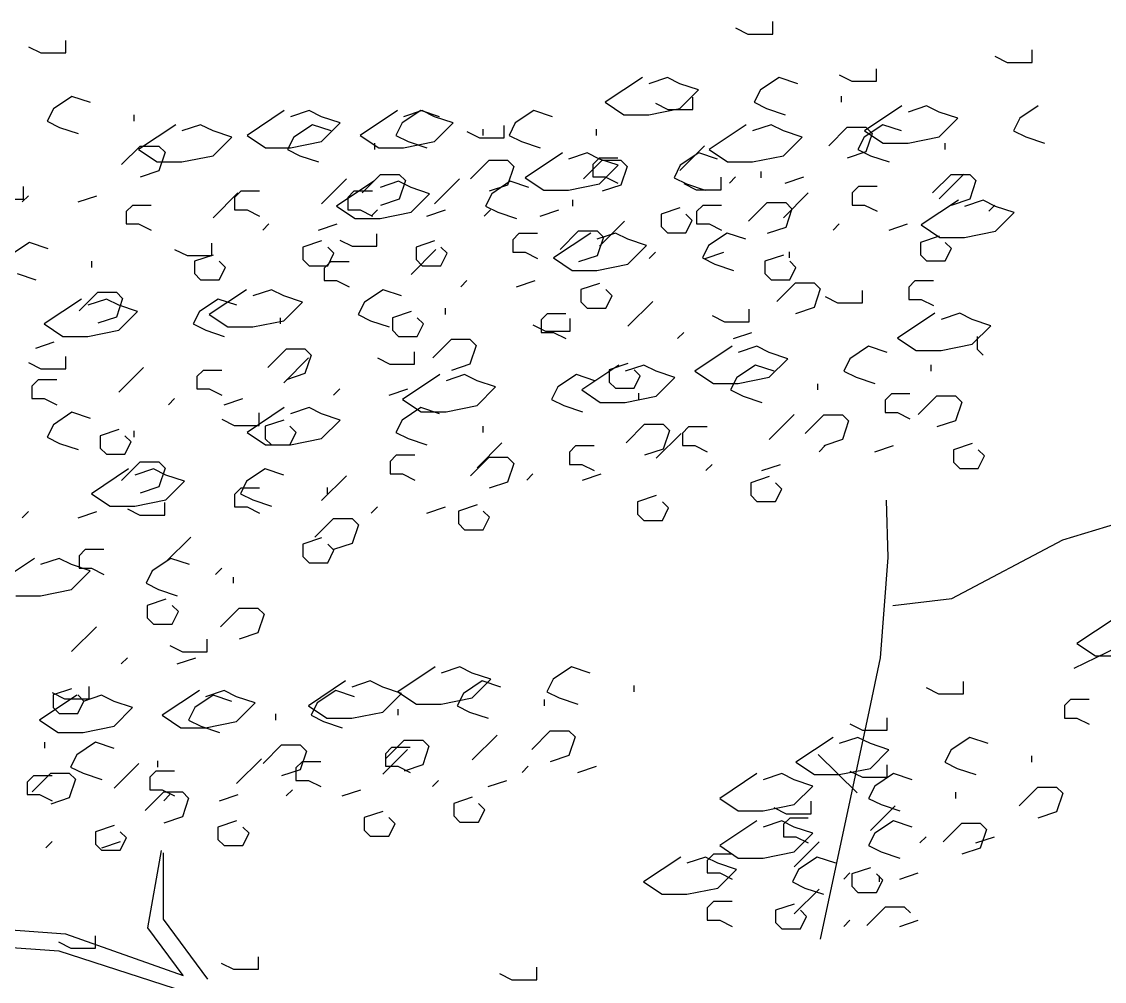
# Model space of a CAD drawing. Extents: x -2.01 to 2.14, y -0.01 to 5.58.
# Drawn here: x -0.603 to 0.534, y 4.572 to 5.58 of the extents above; entities that cross this region are included whole.
import ezdxf

# ---------------------------------------------------------------- set-up
doc = ezdxf.new("R2010")
doc.units = 0
doc.header["$LTSCALE"] = 25
doc.header["$MEASUREMENT"] = 0
doc.layers.get('0').update_dxf_attribs({"linetype": 'CONTINUOUS'})

msp = doc.modelspace()

# ---------------------------------------------------------------- linework, layer by layer
for p, q in [((0.147, 5.5733), (0.16, 5.5668)), ((0.1861, 5.5668), (0.1861, 5.5799)), ((-0.5565, 5.547), (-0.5565, 5.56)), ((0.16, 5.5668), (0.1861, 5.5668)), ((-0.5956, 5.5535), (-0.5826, 5.547)), ((0.4584, 5.5371), (0.4584, 5.5501)), ((-0.5826, 5.547), (-0.5565, 5.547)), ((0.4193, 5.5436), (0.4323, 5.5371)), ((0.295, 5.5173), (0.295, 5.5303)), ((0.4323, 5.5371), (0.4584, 5.5371)), ((0.0493, 5.5212), (0.0101, 5.4951)), ((0.0753, 5.5212), (0.0558, 5.5146)), ((0.0884, 5.5146), (0.0753, 5.5212)), ((0.1079, 5.5081), (0.0884, 5.5146)), ((0.1926, 5.5212), (0.1731, 5.5081)), ((0.2122, 5.5146), (0.1926, 5.5212)), ((0.2559, 5.5238), (0.269, 5.5173)), ((0.269, 5.5173), (0.295, 5.5173)), ((0.0884, 5.4885), (0.1079, 5.5081)), ((0.1731, 5.5081), (0.1666, 5.4951)), ((-0.55, 5.5013), (-0.5695, 5.4883)), ((-0.5304, 5.4948), (-0.55, 5.5013)), ((0.0101, 5.4951), (0.0297, 5.482)), ((0.0629, 5.4941), (0.0759, 5.4876)), ((0.102, 5.4876), (0.102, 5.5006)), ((0.1666, 5.4951), (0.1796, 5.4885)), ((0.2578, 5.5016), (0.2578, 5.4951)), ((-0.5695, 5.4883), (-0.576, 5.4753)), ((-0.4848, 5.4818), (-0.4848, 5.4753)), ((-0.327, 5.4865), (-0.3661, 5.4604)), ((-0.3009, 5.4865), (-0.3205, 5.48)), ((-0.2879, 5.48), (-0.3009, 5.4865)), ((-0.2082, 5.4865), (-0.2473, 5.4604)), ((-0.1836, 5.4865), (-0.2032, 5.4734)), ((-0.1821, 5.4865), (-0.2017, 5.48)), ((-0.1641, 5.48), (-0.1836, 5.4865)), ((-0.1691, 5.48), (-0.1821, 5.4865)), ((-0.0648, 5.4865), (-0.0844, 5.4734)), ((-0.0453, 5.48), (-0.0648, 5.4865)), ((0.0297, 5.482), (0.0558, 5.482)), ((0.0558, 5.482), (0.0884, 5.4885)), ((0.0759, 5.4876), (0.102, 5.4876)), ((0.1796, 5.4885), (0.1992, 5.482)), ((0.3215, 5.4914), (0.2824, 5.4653)), ((0.3476, 5.4914), (0.3281, 5.4849)), ((0.3606, 5.4849), (0.3476, 5.4914)), ((0.3802, 5.4784), (0.3606, 5.4849)), ((0.4649, 5.4914), (0.4454, 5.4784)), ((-0.576, 5.4753), (-0.563, 5.4687)), ((-0.4409, 5.4716), (-0.48, 5.4455)), ((-0.4148, 5.4716), (-0.4344, 5.4651)), ((-0.4018, 5.4651), (-0.4148, 5.4716)), ((-0.2975, 5.4716), (-0.317, 5.4586)), ((-0.2779, 5.4651), (-0.2975, 5.4716)), ((-0.2683, 5.4734), (-0.2879, 5.48)), ((-0.2879, 5.4539), (-0.2683, 5.4734)), ((-0.2032, 5.4734), (-0.2097, 5.4604)), ((-0.1495, 5.4734), (-0.1691, 5.48)), ((-0.1691, 5.4539), (-0.1495, 5.4734)), ((-0.0961, 5.4578), (-0.0961, 5.4709)), ((-0.0844, 5.4734), (-0.0909, 5.4604)), ((0.1582, 5.4716), (0.1191, 5.4455)), ((0.1842, 5.4716), (0.1647, 5.4651)), ((0.1973, 5.4651), (0.1842, 5.4716)), ((0.3016, 5.4716), (0.282, 5.4586)), ((0.3211, 5.4651), (0.3016, 5.4716)), ((0.3606, 5.4588), (0.3802, 5.4784)), ((0.4454, 5.4784), (0.4389, 5.4653)), ((-0.563, 5.4687), (-0.5435, 5.4622)), ((-0.3822, 5.4586), (-0.4018, 5.4651)), ((-0.4018, 5.439), (-0.3822, 5.4586)), ((-0.3661, 5.4604), (-0.3466, 5.4473)), ((-0.317, 5.4586), (-0.3236, 5.4455)), ((-0.2473, 5.4604), (-0.2277, 5.4473)), ((-0.2097, 5.4604), (-0.1967, 5.4539)), ((-0.1352, 5.4644), (-0.1221, 5.4578)), ((-0.1221, 5.4578), (-0.0961, 5.4578)), ((-0.1184, 5.4669), (-0.1184, 5.4604)), ((-0.0909, 5.4604), (-0.0778, 5.4539)), ((0.0004, 5.4669), (0.0004, 5.4604)), ((0.2168, 5.4586), (0.1973, 5.4651)), ((0.1973, 5.439), (0.2168, 5.4586)), ((0.2448, 5.4494), (0.2643, 5.469)), ((0.2643, 5.469), (0.2839, 5.469)), ((0.282, 5.4586), (0.2755, 5.4455)), ((0.2824, 5.4653), (0.302, 5.4523)), ((0.2839, 5.469), (0.2904, 5.4625)), ((0.2904, 5.4625), (0.2839, 5.4429)), ((0.3281, 5.4523), (0.3606, 5.4588)), ((0.4389, 5.4653), (0.4519, 5.4588)), ((0.4519, 5.4588), (0.4714, 5.4523)), ((-0.4978, 5.4296), (-0.4783, 5.4492)), ((-0.4783, 5.4492), (-0.4587, 5.4492)), ((-0.4587, 5.4492), (-0.4522, 5.4426)), ((-0.3466, 5.4473), (-0.3205, 5.4473)), ((-0.3205, 5.4473), (-0.2879, 5.4539)), ((-0.2323, 5.4521), (-0.2323, 5.4455)), ((-0.2277, 5.4473), (-0.2017, 5.4473)), ((-0.2017, 5.4473), (-0.1691, 5.4539)), ((-0.1967, 5.4539), (-0.1771, 5.4473)), ((-0.0778, 5.4539), (-0.0583, 5.4473)), ((0.1144, 5.4494), (0.0884, 5.4233)), ((0.302, 5.4523), (0.3281, 5.4523)), ((0.3667, 5.4521), (0.3667, 5.4455)), ((-0.48, 5.4455), (-0.4604, 5.4325)), ((-0.4522, 5.4426), (-0.4587, 5.4231)), ((-0.4344, 5.4325), (-0.4018, 5.439)), ((-0.3236, 5.4455), (-0.3105, 5.439)), ((-0.3105, 5.439), (-0.291, 5.4325)), ((-0.0349, 5.4419), (-0.074, 5.4158)), ((-0.0088, 5.4419), (-0.0284, 5.4354)), ((0.0042, 5.4354), (-0.0088, 5.4419)), ((0.0036, 5.4364), (-0.0029, 5.4298)), ((0.0232, 5.4364), (0.0036, 5.4364)), ((0.0237, 5.4289), (0.0042, 5.4354)), ((0.1085, 5.4419), (0.0889, 5.4289)), ((0.128, 5.4354), (0.1085, 5.4419)), ((0.1191, 5.4455), (0.1386, 5.4325)), ((0.1647, 5.4325), (0.1973, 5.439)), ((0.2839, 5.4429), (0.2643, 5.4364)), ((0.2755, 5.4455), (0.2885, 5.439)), ((0.2885, 5.439), (0.3081, 5.4325)), ((-0.4604, 5.4325), (-0.4344, 5.4325)), ((-0.1315, 5.4147), (-0.1119, 5.4343)), ((-0.1119, 5.4343), (-0.0924, 5.4343)), ((-0.0924, 5.4343), (-0.0859, 5.4278)), ((-0.0859, 5.4278), (-0.0924, 5.4082)), ((-0.0127, 5.4147), (0.0069, 5.4343)), ((-0.0029, 5.4298), (-0.0029, 5.4168)), ((0.0042, 5.4093), (0.0237, 5.4289)), ((0.0069, 5.4343), (0.0264, 5.4343)), ((0.0264, 5.4343), (0.033, 5.4278)), ((0.033, 5.4278), (0.0264, 5.4082)), ((0.0889, 5.4289), (0.0824, 5.4158)), ((0.1386, 5.4325), (0.1647, 5.4325)), ((-0.4587, 5.4231), (-0.4783, 5.4166)), ((-0.2618, 5.4147), (-0.2879, 5.3886)), ((-0.2329, 5.4122), (-0.272, 5.3861)), ((-0.2453, 5.3999), (-0.2258, 5.4194)), ((-0.2069, 5.4122), (-0.2264, 5.4057)), ((-0.2258, 5.4194), (-0.2062, 5.4194)), ((-0.1938, 5.4057), (-0.2069, 5.4122)), ((-0.2062, 5.4194), (-0.1997, 5.4129)), ((-0.1997, 5.4129), (-0.2062, 5.3934)), ((-0.143, 5.4147), (-0.1691, 5.3886)), ((-0.0896, 5.4122), (-0.1091, 5.3991)), ((-0.07, 5.4057), (-0.0896, 5.4122)), ((-0.074, 5.4158), (-0.0545, 5.4028)), ((-0.0029, 5.4168), (0.0101, 5.4168)), ((0.0101, 5.4168), (0.0232, 5.4103)), ((0.0824, 5.4158), (0.0954, 5.4093)), ((0.1317, 5.4033), (0.1317, 5.4164)), ((0.147, 5.4168), (0.1405, 5.4103)), ((0.1736, 5.4223), (0.1736, 5.4158)), ((0.1992, 5.4103), (0.2187, 5.4168)), ((0.3537, 5.3999), (0.3732, 5.4194)), ((0.3867, 5.4197), (0.3606, 5.3936)), ((0.3732, 5.4194), (0.3928, 5.4194)), ((0.3928, 5.4194), (0.3993, 5.4129)), ((0.3993, 5.4129), (0.3928, 5.3934)), ((-0.601, 5.3934), (-0.601, 5.4065)), ((-0.3726, 5.4017), (-0.3791, 5.3952)), ((-0.3531, 5.4017), (-0.3726, 5.4017)), ((-0.2538, 5.4017), (-0.2603, 5.3952)), ((-0.2343, 5.4017), (-0.2538, 5.4017)), ((-0.1743, 5.3991), (-0.1938, 5.4057)), ((-0.0924, 5.4082), (-0.1119, 5.4017)), ((-0.0545, 5.4028), (-0.0284, 5.4028)), ((-0.0284, 5.4028), (0.0042, 5.4093)), ((0.0264, 5.4082), (0.0069, 5.4017)), ((0.0926, 5.4099), (0.1056, 5.4033)), ((0.0954, 5.4093), (0.115, 5.4028)), ((0.1056, 5.4033), (0.1317, 5.4033)), ((0.2759, 5.4066), (0.2694, 5.4001)), ((0.2955, 5.4066), (0.2759, 5.4066)), ((-0.6271, 5.3934), (-0.601, 5.3934)), ((-0.5956, 5.397), (-0.6021, 5.3905)), ((-0.5435, 5.3905), (-0.5239, 5.397)), ((-0.3757, 5.3999), (-0.4018, 5.3738)), ((-0.3791, 5.3952), (-0.3791, 5.3821)), ((-0.2603, 5.3952), (-0.2603, 5.3821)), ((-0.2062, 5.3934), (-0.2258, 5.3868)), ((-0.1938, 5.3796), (-0.1743, 5.3991)), ((-0.1091, 5.3991), (-0.1156, 5.3861)), ((-0.0244, 5.3926), (-0.0244, 5.3861)), ((0.1606, 5.3702), (0.1802, 5.3897)), ((0.1802, 5.3897), (0.1997, 5.3897)), ((0.2233, 5.3999), (0.1973, 5.3738)), ((0.1997, 5.3897), (0.2062, 5.3832)), ((0.2694, 5.4001), (0.2694, 5.3871)), ((0.3809, 5.3924), (0.3418, 5.3663)), ((0.3928, 5.3934), (0.3732, 5.3868)), ((0.407, 5.3924), (0.3875, 5.3858)), ((0.4201, 5.3858), (0.407, 5.3924)), ((-0.4865, 5.3868), (-0.493, 5.3803)), ((-0.493, 5.3803), (-0.493, 5.3673)), ((-0.4669, 5.3868), (-0.4865, 5.3868)), ((-0.3791, 5.3821), (-0.3661, 5.3821)), ((-0.3661, 5.3821), (-0.3531, 5.3756)), ((-0.272, 5.3861), (-0.2525, 5.373)), ((-0.2603, 5.3821), (-0.2473, 5.3821)), ((-0.2473, 5.3821), (-0.2343, 5.3756)), ((-0.2292, 5.3821), (-0.2358, 5.3756)), ((-0.2264, 5.373), (-0.1938, 5.3796)), ((-0.1771, 5.3756), (-0.1576, 5.3821)), ((-0.1104, 5.3821), (-0.1169, 5.3756)), ((-0.1156, 5.3861), (-0.1026, 5.3796)), ((-0.1026, 5.3796), (-0.083, 5.373)), ((-0.0583, 5.3756), (-0.0387, 5.3821)), ((0.0884, 5.3842), (0.0688, 5.3777)), ((0.1125, 5.3868), (0.106, 5.3803)), ((0.106, 5.3803), (0.106, 5.3673)), ((0.1321, 5.3868), (0.1125, 5.3868)), ((0.2062, 5.3832), (0.1997, 5.3636)), ((0.2694, 5.3871), (0.2824, 5.3871)), ((0.2824, 5.3871), (0.2955, 5.3806)), ((0.4193, 5.3871), (0.4128, 5.3806)), ((0.4396, 5.3793), (0.4201, 5.3858)), ((0.4201, 5.3597), (0.4396, 5.3793)), ((-0.493, 5.3673), (-0.48, 5.3673)), ((-0.48, 5.3673), (-0.4669, 5.3607)), ((-0.3431, 5.3673), (-0.3496, 5.3607)), ((-0.291, 5.3607), (-0.2714, 5.3673)), ((-0.2525, 5.373), (-0.2264, 5.373)), ((0.0303, 5.3702), (0.0042, 5.3441)), ((0.0688, 5.3777), (0.0688, 5.3646)), ((0.1014, 5.3711), (0.0949, 5.3777)), ((0.0949, 5.3581), (0.1014, 5.3711)), ((0.106, 5.3673), (0.1191, 5.3673)), ((0.1191, 5.3673), (0.1321, 5.3607)), ((0.2559, 5.3673), (0.2494, 5.3607)), ((0.3081, 5.3607), (0.3276, 5.3673)), ((-0.2297, 5.3439), (-0.2297, 5.3569)), ((-0.0805, 5.3571), (-0.087, 5.3506)), ((-0.061, 5.3571), (-0.0805, 5.3571)), ((-0.0052, 5.3577), (-0.0443, 5.3316)), ((-0.0374, 5.3404), (-0.0179, 5.36)), ((-0.0179, 5.36), (0.0017, 5.36)), ((0.0209, 5.3577), (0.0013, 5.3512)), ((0.0017, 5.36), (0.0082, 5.3535)), ((0.0339, 5.3512), (0.0209, 5.3577)), ((0.0688, 5.3646), (0.0753, 5.3581)), ((0.0753, 5.3581), (0.0884, 5.3581)), ((0.0884, 5.3581), (0.0949, 5.3581)), ((0.1382, 5.3577), (0.1186, 5.3446)), ((0.1577, 5.3512), (0.1382, 5.3577)), ((0.1997, 5.3636), (0.1802, 5.3571)), ((0.3418, 5.3663), (0.3614, 5.3532)), ((0.3875, 5.3532), (0.4201, 5.3597)), ((-0.5945, 5.3478), (-0.6141, 5.3347)), ((-0.575, 5.3413), (-0.5945, 5.3478)), ((-0.403, 5.334), (-0.403, 5.347)), ((-0.2879, 5.3495), (-0.3075, 5.343)), ((-0.2688, 5.3504), (-0.2558, 5.3439)), ((-0.1691, 5.3495), (-0.1886, 5.343)), ((-0.087, 5.3506), (-0.087, 5.3375)), ((0.0082, 5.3535), (0.0017, 5.3339)), ((0.0535, 5.3446), (0.0339, 5.3512)), ((0.0339, 5.3251), (0.0535, 5.3446)), ((0.1186, 5.3446), (0.1121, 5.3316)), ((0.3606, 5.3545), (0.3411, 5.3479)), ((0.3411, 5.3479), (0.3411, 5.3349)), ((0.3614, 5.3532), (0.3875, 5.3532)), ((0.3737, 5.3414), (0.3672, 5.3479)), ((-0.4421, 5.3405), (-0.4291, 5.334)), ((-0.4291, 5.334), (-0.403, 5.334)), ((-0.4018, 5.3346), (-0.4213, 5.3281)), ((-0.3075, 5.343), (-0.3075, 5.3299)), ((-0.2749, 5.3365), (-0.2814, 5.343)), ((-0.2814, 5.3234), (-0.2749, 5.3365)), ((-0.2558, 5.3439), (-0.2297, 5.3439)), ((-0.1678, 5.3404), (-0.1938, 5.3143)), ((-0.1886, 5.343), (-0.1886, 5.3299)), ((-0.156, 5.3365), (-0.1626, 5.343)), ((-0.1626, 5.3234), (-0.156, 5.3365)), ((-0.087, 5.3375), (-0.074, 5.3375)), ((-0.074, 5.3375), (-0.061, 5.331)), ((0.0017, 5.3339), (-0.0179, 5.3274)), ((0.0629, 5.3375), (0.0563, 5.331)), ((0.115, 5.331), (0.1345, 5.3375)), ((0.1973, 5.3346), (0.1777, 5.3281)), ((0.2034, 5.3381), (0.2034, 5.3316)), ((0.3411, 5.3349), (0.3476, 5.3284)), ((0.3672, 5.3284), (0.3737, 5.3414)), ((-0.5294, 5.3282), (-0.5294, 5.3217)), ((-0.4213, 5.3281), (-0.4213, 5.3151)), ((-0.3887, 5.3216), (-0.3952, 5.3281)), ((-0.3952, 5.3086), (-0.3887, 5.3216)), ((-0.3075, 5.3299), (-0.3009, 5.3234)), ((-0.3009, 5.3234), (-0.2879, 5.3234)), ((-0.2879, 5.3234), (-0.2814, 5.3234)), ((-0.2786, 5.3274), (-0.2851, 5.3209)), ((-0.259, 5.3274), (-0.2786, 5.3274)), ((-0.1886, 5.3299), (-0.1821, 5.3234)), ((-0.1821, 5.3234), (-0.1691, 5.3234)), ((-0.1691, 5.3234), (-0.1626, 5.3234)), ((-0.0443, 5.3316), (-0.0248, 5.3185)), ((0.0013, 5.3185), (0.0339, 5.3251)), ((0.1121, 5.3316), (0.1251, 5.3251)), ((0.1251, 5.3251), (0.1447, 5.3185)), ((0.1777, 5.3281), (0.1777, 5.3151)), ((0.2103, 5.3216), (0.2038, 5.3281)), ((0.2038, 5.3086), (0.2103, 5.3216)), ((0.3476, 5.3284), (0.3606, 5.3284)), ((0.3606, 5.3284), (0.3672, 5.3284)), ((-0.6076, 5.3152), (-0.588, 5.3086)), ((-0.4213, 5.3151), (-0.4148, 5.3086)), ((-0.2851, 5.3209), (-0.2851, 5.3078)), ((-0.0248, 5.3185), (0.0013, 5.3185)), ((0.1777, 5.3151), (0.1842, 5.3086)), ((-0.4148, 5.3086), (-0.4018, 5.3086)), ((-0.4018, 5.3086), (-0.3952, 5.3086)), ((-0.2851, 5.3078), (-0.272, 5.3078)), ((-0.272, 5.3078), (-0.259, 5.3013)), ((-0.1352, 5.3078), (-0.1417, 5.3013)), ((-0.083, 5.3013), (-0.0635, 5.3078)), ((0.0042, 5.3049), (-0.0154, 5.2984)), ((0.1842, 5.3086), (0.1973, 5.3086)), ((0.1903, 5.2859), (0.2099, 5.3055)), ((0.1973, 5.3086), (0.2038, 5.3086)), ((0.2099, 5.3055), (0.2294, 5.3055)), ((0.2294, 5.3055), (0.2359, 5.299)), ((0.2359, 5.299), (0.2294, 5.2794)), ((0.3353, 5.3076), (0.3288, 5.301)), ((0.3288, 5.301), (0.3288, 5.288)), ((0.3549, 5.3076), (0.3353, 5.3076)), ((-0.5399, 5.2883), (-0.579, 5.2622)), ((-0.5424, 5.276), (-0.5228, 5.2956)), ((-0.5138, 5.2883), (-0.5334, 5.2818)), ((-0.5228, 5.2956), (-0.5033, 5.2956)), ((-0.5008, 5.2818), (-0.5138, 5.2883)), ((-0.5033, 5.2956), (-0.4968, 5.2891)), ((-0.4968, 5.2891), (-0.5033, 5.2695)), ((-0.3965, 5.2883), (-0.4161, 5.2753)), ((-0.3666, 5.2982), (-0.4057, 5.2721)), ((-0.3769, 5.2818), (-0.3965, 5.2883)), ((-0.3405, 5.2982), (-0.3601, 5.2917)), ((-0.3275, 5.2917), (-0.3405, 5.2982)), ((-0.308, 5.2852), (-0.3275, 5.2917)), ((-0.2232, 5.2982), (-0.2428, 5.2852)), ((-0.2037, 5.2917), (-0.2232, 5.2982)), ((-0.0154, 5.2984), (-0.0154, 5.2854)), ((0.0172, 5.2919), (0.0107, 5.2984)), ((0.0107, 5.2788), (0.0172, 5.2919)), ((0.2411, 5.291), (0.2541, 5.2845)), ((0.2802, 5.2845), (0.2802, 5.2975)), ((0.3288, 5.288), (0.3418, 5.288)), ((0.3418, 5.288), (0.3549, 5.2815)), ((-0.4812, 5.2753), (-0.5008, 5.2818)), ((-0.3275, 5.2656), (-0.308, 5.2852)), ((-0.2428, 5.2852), (-0.2493, 5.2721)), ((-0.1581, 5.2787), (-0.1581, 5.2721)), ((-0.0154, 5.2854), (-0.0088, 5.2788)), ((-0.0088, 5.2788), (0.0042, 5.2788)), ((0.0042, 5.2788), (0.0107, 5.2788)), ((0.06, 5.2859), (0.0339, 5.2598)), ((0.1614, 5.2646), (0.1614, 5.2777)), ((0.2294, 5.2794), (0.2099, 5.2729)), ((0.2541, 5.2845), (0.2802, 5.2845)), ((-0.5033, 5.2695), (-0.5228, 5.263)), ((-0.5008, 5.2557), (-0.4812, 5.2753)), ((-0.4161, 5.2753), (-0.4226, 5.2622)), ((-0.4057, 5.2721), (-0.3862, 5.2591)), ((-0.3601, 5.2591), (-0.3275, 5.2656)), ((-0.3313, 5.2688), (-0.3313, 5.2622)), ((-0.2493, 5.2721), (-0.2363, 5.2656)), ((-0.2363, 5.2656), (-0.2167, 5.2591)), ((-0.1938, 5.2752), (-0.2134, 5.2687)), ((-0.2134, 5.2687), (-0.2134, 5.2556)), ((-0.1808, 5.2622), (-0.1873, 5.2687)), ((-0.0508, 5.2729), (-0.0573, 5.2664)), ((-0.0573, 5.2664), (-0.0573, 5.2533)), ((-0.0313, 5.2729), (-0.0508, 5.2729)), ((-0.0268, 5.2547), (-0.0268, 5.2678)), ((0.1223, 5.2712), (0.1353, 5.2646)), ((0.1353, 5.2646), (0.1614, 5.2646)), ((0.3562, 5.2735), (0.3171, 5.2474)), ((0.3823, 5.2735), (0.3627, 5.2669)), ((0.3953, 5.2669), (0.3823, 5.2735)), ((0.4149, 5.2604), (0.3953, 5.2669)), ((-0.579, 5.2622), (-0.5594, 5.2492)), ((-0.5334, 5.2492), (-0.5008, 5.2557)), ((-0.4226, 5.2622), (-0.4095, 5.2557)), ((-0.4095, 5.2557), (-0.39, 5.2492)), ((-0.3862, 5.2591), (-0.3601, 5.2591)), ((-0.2134, 5.2556), (-0.2069, 5.2491)), ((-0.1873, 5.2491), (-0.1808, 5.2622)), ((-0.0659, 5.2612), (-0.0528, 5.2547)), ((-0.0573, 5.2533), (-0.0443, 5.2533)), ((-0.0528, 5.2547), (-0.0268, 5.2547)), ((-0.0443, 5.2533), (-0.0313, 5.2468)), ((0.0926, 5.2533), (0.086, 5.2468)), ((0.1447, 5.2468), (0.1642, 5.2533)), ((0.3953, 5.2409), (0.4149, 5.2604)), ((-0.588, 5.2369), (-0.5685, 5.2434)), ((-0.5594, 5.2492), (-0.5334, 5.2492)), ((-0.2069, 5.2491), (-0.1938, 5.2491)), ((-0.1938, 5.2491), (-0.1873, 5.2491)), ((-0.1711, 5.2265), (-0.1515, 5.2461)), ((-0.1515, 5.2461), (-0.132, 5.2461)), ((-0.132, 5.2461), (-0.1255, 5.2395)), ((0.3171, 5.2474), (0.3366, 5.2343)), ((0.4005, 5.2489), (0.4005, 5.2358)), ((-0.3444, 5.2166), (-0.3248, 5.2362)), ((-0.3248, 5.2362), (-0.3053, 5.2362)), ((-0.3053, 5.2362), (-0.2987, 5.2296)), ((-0.1901, 5.2201), (-0.1901, 5.2331)), ((-0.1255, 5.2395), (-0.132, 5.22)), ((0.1433, 5.2388), (0.1042, 5.2127)), ((0.1694, 5.2388), (0.1498, 5.2323)), ((0.1824, 5.2323), (0.1694, 5.2388)), ((0.202, 5.2257), (0.1824, 5.2323)), ((0.2867, 5.2388), (0.2671, 5.2257)), ((0.3063, 5.2323), (0.2867, 5.2388)), ((0.3366, 5.2343), (0.3627, 5.2343)), ((0.3627, 5.2343), (0.3953, 5.2409)), ((0.4005, 5.2358), (0.407, 5.2293)), ((-0.5956, 5.2216), (-0.5826, 5.2151)), ((-0.5565, 5.2151), (-0.5565, 5.2281)), ((-0.3014, 5.2265), (-0.3275, 5.2004)), ((-0.2987, 5.2296), (-0.3053, 5.2101)), ((-0.2292, 5.2266), (-0.2162, 5.2201)), ((-0.2162, 5.2201), (-0.1901, 5.2201)), ((-0.132, 5.22), (-0.1515, 5.2134)), ((0.0245, 5.219), (-0.0146, 5.1929)), ((0.0339, 5.2207), (0.0143, 5.2142)), ((0.0506, 5.219), (0.031, 5.2125)), ((0.0636, 5.2125), (0.0506, 5.219)), ((0.1679, 5.219), (0.1483, 5.2059)), ((0.1874, 5.2125), (0.1679, 5.219)), ((0.1824, 5.2062), (0.202, 5.2257)), ((0.2671, 5.2257), (0.2606, 5.2127)), ((0.3519, 5.2192), (0.3519, 5.2127)), ((-0.5826, 5.2151), (-0.5565, 5.2151)), ((-0.4747, 5.2166), (-0.5008, 5.1905)), ((-0.4122, 5.2134), (-0.4187, 5.2069)), ((-0.3927, 5.2134), (-0.4122, 5.2134)), ((-0.3053, 5.2101), (-0.3248, 5.2035)), ((-0.1636, 5.2091), (-0.2027, 5.183)), ((-0.1376, 5.2091), (-0.1571, 5.2025)), ((-0.1245, 5.2025), (-0.1376, 5.2091)), ((-0.0202, 5.2091), (-0.0398, 5.196)), ((-0.0007, 5.2025), (-0.0202, 5.2091)), ((0.0143, 5.2142), (0.0143, 5.2011)), ((0.0469, 5.2077), (0.0404, 5.2142)), ((0.0404, 5.1946), (0.0469, 5.2077)), ((0.0832, 5.2059), (0.0636, 5.2125)), ((0.1042, 5.2127), (0.1238, 5.1997)), ((0.2606, 5.2127), (0.2737, 5.2062)), ((-0.5855, 5.2035), (-0.592, 5.197)), ((-0.592, 5.197), (-0.592, 5.184)), ((-0.566, 5.2035), (-0.5855, 5.2035)), ((-0.4187, 5.2069), (-0.4187, 5.1939)), ((-0.105, 5.196), (-0.1245, 5.2025)), ((0.0143, 5.2011), (0.0209, 5.1946)), ((0.0636, 5.1864), (0.0832, 5.2059)), ((0.1238, 5.1997), (0.1498, 5.1997)), ((0.1483, 5.2059), (0.1418, 5.1929)), ((0.1498, 5.1997), (0.1824, 5.2062)), ((0.2331, 5.1994), (0.2331, 5.1929)), ((0.2737, 5.2062), (0.2932, 5.1997)), ((-0.4187, 5.1939), (-0.4057, 5.1939)), ((-0.4057, 5.1939), (-0.3927, 5.1874)), ((-0.2688, 5.1939), (-0.2754, 5.1874)), ((-0.2167, 5.1874), (-0.1972, 5.1939)), ((-0.1245, 5.1765), (-0.105, 5.196)), ((-0.0398, 5.196), (-0.0463, 5.183)), ((-0.0146, 5.1929), (0.0049, 5.1798)), ((0.0209, 5.1946), (0.0339, 5.1946)), ((0.031, 5.1798), (0.0636, 5.1864)), ((0.0339, 5.1946), (0.0404, 5.1946)), ((0.0449, 5.1895), (0.0449, 5.183)), ((0.1418, 5.1929), (0.1548, 5.1864)), ((0.1548, 5.1864), (0.1744, 5.1798)), ((0.3106, 5.1887), (0.3041, 5.1822)), ((0.3301, 5.1887), (0.3106, 5.1887)), ((0.3388, 5.167), (0.3584, 5.1866)), ((0.3584, 5.1866), (0.3779, 5.1866)), ((0.3779, 5.1866), (0.3845, 5.1801)), ((-0.592, 5.184), (-0.579, 5.184)), ((-0.579, 5.184), (-0.566, 5.1774)), ((-0.4421, 5.184), (-0.4486, 5.1774)), ((-0.39, 5.1774), (-0.3704, 5.184)), ((-0.327, 5.1744), (-0.3661, 5.1483)), ((-0.3009, 5.1744), (-0.3205, 5.1679)), ((-0.2879, 5.1679), (-0.3009, 5.1744)), ((-0.1836, 5.1744), (-0.2032, 5.1613)), ((-0.2027, 5.183), (-0.1832, 5.1699)), ((-0.1641, 5.1679), (-0.1836, 5.1744)), ((-0.1571, 5.1699), (-0.1245, 5.1765)), ((-0.0463, 5.183), (-0.0333, 5.1765)), ((-0.0333, 5.1765), (-0.0137, 5.1699)), ((0.0049, 5.1798), (0.031, 5.1798)), ((0.3041, 5.1822), (0.3041, 5.1691)), ((0.3845, 5.1801), (0.3779, 5.1605)), ((-0.55, 5.1694), (-0.5695, 5.1564)), ((-0.5304, 5.1629), (-0.55, 5.1694)), ((-0.3926, 5.1622), (-0.3796, 5.1557)), ((-0.3535, 5.1557), (-0.3535, 5.1687)), ((-0.2683, 5.1613), (-0.2879, 5.1679)), ((-0.1832, 5.1699), (-0.1571, 5.1699)), ((0.2085, 5.167), (0.1824, 5.141)), ((0.22, 5.1472), (0.2396, 5.1668)), ((0.2396, 5.1668), (0.2591, 5.1668)), ((0.2591, 5.1668), (0.2656, 5.1603)), ((0.3041, 5.1691), (0.3171, 5.1691)), ((0.3171, 5.1691), (0.3301, 5.1626)), ((-0.5695, 5.1564), (-0.576, 5.1434)), ((-0.5008, 5.1514), (-0.5203, 5.1448)), ((-0.3796, 5.1557), (-0.3535, 5.1557)), ((-0.3275, 5.1613), (-0.3471, 5.1547)), ((-0.3471, 5.1547), (-0.3471, 5.1417)), ((-0.3145, 5.1482), (-0.321, 5.1547)), ((-0.2879, 5.1418), (-0.2683, 5.1613)), ((-0.2032, 5.1613), (-0.2097, 5.1483)), ((-0.1184, 5.1548), (-0.1184, 5.1483)), ((0.0319, 5.1373), (0.0514, 5.1569)), ((0.0514, 5.1569), (0.071, 5.1569)), ((0.071, 5.1569), (0.0775, 5.1504)), ((0.0977, 5.154), (0.0912, 5.1475)), ((0.1172, 5.154), (0.0977, 5.154)), ((0.2656, 5.1603), (0.2591, 5.1407)), ((0.3779, 5.1605), (0.3584, 5.154)), ((-0.576, 5.1434), (-0.563, 5.1368)), ((-0.5203, 5.1448), (-0.5203, 5.1318)), ((-0.4877, 5.1383), (-0.4943, 5.1448)), ((-0.4848, 5.1499), (-0.4848, 5.1434)), ((-0.3661, 5.1483), (-0.3466, 5.1353)), ((-0.3471, 5.1417), (-0.3405, 5.1352)), ((-0.321, 5.1352), (-0.3145, 5.1482)), ((-0.3205, 5.1353), (-0.2879, 5.1418)), ((-0.2097, 5.1483), (-0.1967, 5.1418)), ((-0.1967, 5.1418), (-0.1771, 5.1353)), ((0.0897, 5.1472), (0.0636, 5.1211)), ((0.0775, 5.1504), (0.071, 5.1308)), ((0.0912, 5.1475), (0.0912, 5.1344)), ((0.2591, 5.1407), (0.2396, 5.1342)), ((-0.563, 5.1368), (-0.5435, 5.1303)), ((-0.5203, 5.1318), (-0.5138, 5.1253)), ((-0.4943, 5.1253), (-0.4877, 5.1383)), ((-0.3466, 5.1353), (-0.3205, 5.1353)), ((-0.3405, 5.1352), (-0.3275, 5.1352)), ((-0.3275, 5.1352), (-0.321, 5.1352)), ((-0.0985, 5.1373), (-0.1245, 5.1112)), ((-0.0211, 5.1342), (-0.0276, 5.1277)), ((-0.0016, 5.1342), (-0.0211, 5.1342)), ((0.071, 5.1308), (0.0514, 5.1243)), ((0.0912, 5.1344), (0.1042, 5.1344)), ((0.1042, 5.1344), (0.1172, 5.1279)), ((0.2411, 5.1344), (0.2346, 5.1279)), ((0.2932, 5.1279), (0.3128, 5.1344)), ((0.3953, 5.1365), (0.3757, 5.13)), ((0.3757, 5.13), (0.3757, 5.1169)), ((0.4083, 5.1235), (0.4018, 5.13)), ((-0.5138, 5.1253), (-0.5008, 5.1253)), ((-0.5008, 5.1253), (-0.4943, 5.1253)), ((-0.4978, 5.0977), (-0.4783, 5.1173)), ((-0.4783, 5.1173), (-0.4587, 5.1173)), ((-0.4587, 5.1173), (-0.4522, 5.1107)), ((-0.2093, 5.1243), (-0.2158, 5.1178)), ((-0.2158, 5.1178), (-0.2158, 5.1047)), ((-0.1897, 5.1243), (-0.2093, 5.1243)), ((-0.1315, 5.1026), (-0.1119, 5.1222)), ((-0.1119, 5.1222), (-0.0924, 5.1222)), ((-0.0924, 5.1222), (-0.0859, 5.1157)), ((-0.0276, 5.1277), (-0.0276, 5.1146)), ((0.3757, 5.1169), (0.3823, 5.1104)), ((0.4018, 5.1104), (0.4083, 5.1235)), ((-0.4904, 5.11), (-0.5295, 5.0839)), ((-0.4643, 5.11), (-0.4839, 5.1035)), ((-0.4513, 5.1035), (-0.4643, 5.11)), ((-0.4522, 5.1107), (-0.4587, 5.0912)), ((-0.347, 5.11), (-0.3665, 5.097)), ((-0.3274, 5.1035), (-0.347, 5.11)), ((-0.0859, 5.1157), (-0.0924, 5.0961)), ((-0.0276, 5.1146), (-0.0146, 5.1146)), ((-0.0146, 5.1146), (-0.0016, 5.1081)), ((0.1223, 5.1146), (0.1157, 5.1081)), ((0.1744, 5.1081), (0.194, 5.1146)), ((0.3823, 5.1104), (0.3953, 5.1104)), ((0.3953, 5.1104), (0.4018, 5.1104)), ((-0.4317, 5.097), (-0.4513, 5.1035)), ((-0.4513, 5.0774), (-0.4317, 5.097)), ((-0.3665, 5.097), (-0.3731, 5.0839)), ((-0.2618, 5.1026), (-0.2879, 5.0766)), ((-0.2158, 5.1047), (-0.2027, 5.1047)), ((-0.2027, 5.1047), (-0.1897, 5.0982)), ((-0.0924, 5.0961), (-0.1119, 5.0896)), ((-0.0659, 5.1047), (-0.0724, 5.0982)), ((-0.0137, 5.0982), (0.0058, 5.1047)), ((0.1824, 5.1018), (0.1629, 5.0953)), ((0.1629, 5.0953), (0.1629, 5.0823)), ((0.1955, 5.0888), (0.1889, 5.0953)), ((-0.5295, 5.0839), (-0.5099, 5.0709)), ((-0.4587, 5.0912), (-0.4783, 5.0846)), ((-0.3726, 5.0896), (-0.3791, 5.0831)), ((-0.3791, 5.0831), (-0.3791, 5.07)), ((-0.3731, 5.0839), (-0.36, 5.0774)), ((-0.3531, 5.0896), (-0.3726, 5.0896)), ((-0.2818, 5.0904), (-0.2818, 5.0839)), ((0.1889, 5.0757), (0.1955, 5.0888)), ((-0.4839, 5.0709), (-0.4513, 5.0774)), ((-0.4525, 5.0615), (-0.4525, 5.0746)), ((-0.36, 5.0774), (-0.3405, 5.0709)), ((-0.1245, 5.0721), (-0.1441, 5.0656)), ((0.0636, 5.082), (0.0441, 5.0755)), ((0.0441, 5.0755), (0.0441, 5.0624)), ((0.0766, 5.069), (0.0701, 5.0755)), ((0.1629, 5.0823), (0.1694, 5.0757)), ((0.1694, 5.0757), (0.1824, 5.0757)), ((0.1824, 5.0757), (0.1889, 5.0757)), ((0.3052, 5.0772), (0.3069, 5.017)), ((0.4908, 5.0355), (0.6419, 5.0813)), ((-0.5956, 5.0651), (-0.6021, 5.0586)), ((-0.5435, 5.0586), (-0.5239, 5.0651)), ((-0.5099, 5.0709), (-0.4839, 5.0709)), ((-0.4916, 5.0681), (-0.4786, 5.0615)), ((-0.4786, 5.0615), (-0.4525, 5.0615)), ((-0.3791, 5.07), (-0.3661, 5.07)), ((-0.3661, 5.07), (-0.3531, 5.0635)), ((-0.2292, 5.07), (-0.2358, 5.0635)), ((-0.1771, 5.0635), (-0.1576, 5.07)), ((-0.1441, 5.0656), (-0.1441, 5.0525)), ((-0.1115, 5.0591), (-0.118, 5.0656)), ((0.0441, 5.0624), (0.0506, 5.0559)), ((0.0701, 5.0559), (0.0766, 5.069)), ((-0.2949, 5.0382), (-0.2753, 5.0578)), ((-0.2753, 5.0578), (-0.2557, 5.0578)), ((-0.2557, 5.0578), (-0.2492, 5.0513)), ((-0.2492, 5.0513), (-0.2557, 5.0317)), ((-0.1441, 5.0525), (-0.1376, 5.046)), ((-0.118, 5.046), (-0.1115, 5.0591)), ((0.0506, 5.0559), (0.0636, 5.0559)), ((0.0636, 5.0559), (0.0701, 5.0559)), ((-0.4252, 5.0382), (-0.4513, 5.0122)), ((-0.2879, 5.0374), (-0.3075, 5.0309)), ((-0.1376, 5.046), (-0.1245, 5.046)), ((-0.1245, 5.046), (-0.118, 5.046)), ((-0.3075, 5.0309), (-0.3075, 5.0179)), ((-0.2749, 5.0244), (-0.2814, 5.0309)), ((-0.2557, 5.0317), (-0.2753, 5.0252)), ((0.374, 4.9738), (0.4908, 5.0355)), ((-0.5894, 5.0159), (-0.6285, 4.9898)), ((-0.5633, 5.0159), (-0.5829, 5.0094)), ((-0.5503, 5.0094), (-0.5633, 5.0159)), ((-0.536, 5.0252), (-0.5425, 5.0187)), ((-0.5425, 5.0187), (-0.5425, 5.0056)), ((-0.5164, 5.0252), (-0.536, 5.0252)), ((-0.446, 5.0159), (-0.4656, 5.0028)), ((-0.4265, 5.0094), (-0.446, 5.0159)), ((-0.3075, 5.0179), (-0.3009, 5.0113)), ((-0.2814, 5.0113), (-0.2749, 5.0244)), ((0.3069, 5.017), (0.2987, 4.9114)), ((-0.5307, 5.0028), (-0.5503, 5.0094)), ((-0.5503, 4.9833), (-0.5307, 5.0028)), ((-0.5425, 5.0056), (-0.5295, 5.0056)), ((-0.5295, 5.0056), (-0.5164, 4.9991)), ((-0.4656, 5.0028), (-0.4721, 4.9898)), ((-0.3926, 5.0056), (-0.3991, 4.9991)), ((-0.3009, 5.0113), (-0.2879, 5.0113)), ((-0.2879, 5.0113), (-0.2814, 5.0113)), ((-0.3808, 4.9963), (-0.3808, 4.9898)), ((-0.5829, 4.9767), (-0.5503, 4.9833)), ((-0.4721, 4.9898), (-0.459, 4.9833)), ((-0.459, 4.9833), (-0.4395, 4.9767)), ((-0.6089, 4.9767), (-0.5829, 4.9767)), ((-0.4513, 4.973), (-0.4708, 4.9665)), ((0.3121, 4.9663), (0.374, 4.9738)), ((-0.4708, 4.9665), (-0.4708, 4.9535)), ((-0.4382, 4.96), (-0.4448, 4.9665)), ((-0.4448, 4.9469), (-0.4382, 4.96)), ((-0.3939, 4.9441), (-0.3743, 4.9637)), ((-0.3743, 4.9637), (-0.3548, 4.9637)), ((-0.3548, 4.9637), (-0.3482, 4.9572)), ((-0.4708, 4.9535), (-0.4643, 4.9469)), ((-0.4643, 4.9469), (-0.4513, 4.9469)), ((-0.4513, 4.9469), (-0.4448, 4.9469)), ((-0.3482, 4.9572), (-0.3548, 4.9376)), ((0.5969, 4.9463), (0.5022, 4.9003)), ((0.5444, 4.9525), (0.5053, 4.9264)), ((-0.5242, 4.9441), (-0.5503, 4.918)), ((-0.3548, 4.9376), (-0.3743, 4.9311)), ((-0.4471, 4.9244), (-0.434, 4.9179)), ((-0.408, 4.9179), (-0.408, 4.9309)), ((0.5053, 4.9264), (0.5249, 4.9134)), ((-0.434, 4.9179), (-0.408, 4.9179)), ((0.5249, 4.9134), (0.5509, 4.9134)), ((-0.4916, 4.9115), (-0.4981, 4.905)), ((-0.4395, 4.905), (-0.4199, 4.9115)), ((-0.1686, 4.9019), (-0.2077, 4.8758)), ((-0.1425, 4.9019), (-0.1621, 4.8954)), ((-0.1295, 4.8954), (-0.1425, 4.9019)), ((-0.0252, 4.9019), (-0.0447, 4.8889)), ((-0.0056, 4.8954), (-0.0252, 4.9019)), ((0.2987, 4.9114), (0.2871, 4.8565)), ((-0.1099, 4.8889), (-0.1295, 4.8954)), ((-0.5503, 4.8789), (-0.5698, 4.8724)), ((-0.5317, 4.8683), (-0.5317, 4.8814)), ((-0.2626, 4.8871), (-0.3017, 4.861)), ((-0.2366, 4.8871), (-0.2561, 4.8806)), ((-0.2235, 4.8806), (-0.2366, 4.8871)), ((-0.204, 4.874), (-0.2235, 4.8806)), ((-0.1193, 4.8871), (-0.1388, 4.874)), ((-0.1295, 4.8693), (-0.1099, 4.8889)), ((-0.0997, 4.8806), (-0.1193, 4.8871)), ((-0.0447, 4.8889), (-0.0513, 4.8758)), ((0.04, 4.8824), (0.04, 4.8758)), ((0.3471, 4.8801), (0.3602, 4.8736)), ((0.3863, 4.8736), (0.3863, 4.8866)), ((-0.5448, 4.8722), (-0.5839, 4.8461)), ((-0.5708, 4.8749), (-0.5578, 4.8683)), ((-0.5698, 4.8724), (-0.5698, 4.8593)), ((-0.5578, 4.8683), (-0.5317, 4.8683)), ((-0.5373, 4.8659), (-0.5438, 4.8724)), ((-0.5188, 4.8722), (-0.5383, 4.8657)), ((-0.5057, 4.8657), (-0.5188, 4.8722)), ((-0.4161, 4.8772), (-0.4552, 4.8511)), ((-0.4015, 4.8722), (-0.421, 4.8592)), ((-0.39, 4.8772), (-0.4096, 4.8706)), ((-0.3819, 4.8657), (-0.4015, 4.8722)), ((-0.377, 4.8706), (-0.39, 4.8772)), ((-0.3575, 4.8641), (-0.377, 4.8706)), ((-0.2727, 4.8772), (-0.2923, 4.8641)), ((-0.2532, 4.8706), (-0.2727, 4.8772)), ((-0.2235, 4.8545), (-0.204, 4.874)), ((-0.2077, 4.8758), (-0.1881, 4.8628)), ((-0.1621, 4.8628), (-0.1295, 4.8693)), ((-0.1388, 4.874), (-0.1453, 4.861)), ((-0.0541, 4.8675), (-0.0541, 4.861)), ((-0.0513, 4.8758), (-0.0382, 4.8693)), ((-0.0382, 4.8693), (-0.0187, 4.8628)), ((0.3602, 4.8736), (0.3863, 4.8736)), ((0.4988, 4.8677), (0.4923, 4.8612)), ((0.5184, 4.8677), (0.4988, 4.8677)), ((-0.5698, 4.8593), (-0.5633, 4.8528)), ((-0.5438, 4.8528), (-0.5373, 4.8659)), ((-0.4862, 4.8592), (-0.5057, 4.8657)), ((-0.5057, 4.8396), (-0.4862, 4.8592)), ((-0.421, 4.8592), (-0.4275, 4.8461)), ((-0.377, 4.8446), (-0.3575, 4.8641)), ((-0.3017, 4.861), (-0.2822, 4.8479)), ((-0.2923, 4.8641), (-0.2988, 4.8511)), ((-0.2076, 4.8576), (-0.2076, 4.8511)), ((-0.1881, 4.8628), (-0.1621, 4.8628)), ((-0.1453, 4.861), (-0.1323, 4.8545)), ((0.2871, 4.8565), (0.2357, 4.616)), ((0.4923, 4.8612), (0.4923, 4.8481)), ((-0.5839, 4.8461), (-0.5644, 4.8331)), ((-0.5633, 4.8528), (-0.5503, 4.8528)), ((-0.5503, 4.8528), (-0.5438, 4.8528)), ((-0.4552, 4.8511), (-0.4357, 4.838)), ((-0.4275, 4.8461), (-0.4145, 4.8396)), ((-0.4096, 4.838), (-0.377, 4.8446)), ((-0.3363, 4.8526), (-0.3363, 4.8461)), ((-0.2988, 4.8511), (-0.2858, 4.8446)), ((-0.2858, 4.8446), (-0.2662, 4.838)), ((-0.2822, 4.8479), (-0.2561, 4.8479)), ((-0.2561, 4.8479), (-0.2235, 4.8545)), ((-0.1323, 4.8545), (-0.1127, 4.8479)), ((0.3063, 4.8354), (0.3063, 4.8485)), ((0.4923, 4.8481), (0.5053, 4.8481)), ((0.5053, 4.8481), (0.5184, 4.8416)), ((-0.5644, 4.8331), (-0.5383, 4.8331)), ((-0.5383, 4.8331), (-0.5057, 4.8396)), ((-0.4357, 4.838), (-0.4096, 4.838)), ((-0.4145, 4.8396), (-0.3949, 4.8331)), ((-0.0671, 4.8153), (-0.0476, 4.8349)), ((-0.0476, 4.8349), (-0.028, 4.8349)), ((-0.028, 4.8349), (-0.0215, 4.8284)), ((0.2671, 4.842), (0.2802, 4.8354)), ((0.2802, 4.8354), (0.3063, 4.8354)), ((-0.5789, 4.8229), (-0.5789, 4.8164)), ((-0.5252, 4.8227), (-0.5448, 4.8096)), ((-0.5057, 4.8162), (-0.5252, 4.8227)), ((-0.2206, 4.8054), (-0.201, 4.825)), ((-0.201, 4.825), (-0.1815, 4.825)), ((-0.1815, 4.825), (-0.175, 4.8185)), ((-0.1034, 4.8302), (-0.1295, 4.8041)), ((-0.0215, 4.8284), (-0.028, 4.8088)), ((0.2494, 4.8279), (0.2103, 4.8018)), ((0.2755, 4.8279), (0.2559, 4.8214)), ((0.2885, 4.8214), (0.2755, 4.8279)), ((0.308, 4.8149), (0.2885, 4.8214)), ((0.3928, 4.8279), (0.3732, 4.8149)), ((0.4123, 4.8214), (0.3928, 4.8279)), ((-0.5448, 4.8096), (-0.5513, 4.7966)), ((-0.3493, 4.8005), (-0.3298, 4.82)), ((-0.3298, 4.82), (-0.3102, 4.82)), ((-0.3102, 4.82), (-0.3037, 4.8135)), ((-0.3037, 4.8135), (-0.3102, 4.7939)), ((-0.1975, 4.8153), (-0.2235, 4.7892)), ((-0.2142, 4.8171), (-0.2207, 4.8106)), ((-0.2207, 4.8106), (-0.2207, 4.7976)), ((-0.1946, 4.8171), (-0.2142, 4.8171)), ((-0.175, 4.8185), (-0.1815, 4.7989)), ((0.2338, 4.8098), (0.2745, 4.7695)), ((0.2885, 4.7953), (0.308, 4.8149)), ((0.3732, 4.8149), (0.3667, 4.8018)), ((-0.4797, 4.8005), (-0.5057, 4.7744)), ((-0.46, 4.8031), (-0.46, 4.7966)), ((-0.3509, 4.8054), (-0.377, 4.7793)), ((-0.3083, 4.8023), (-0.3148, 4.7958)), ((-0.2887, 4.8023), (-0.3083, 4.8023)), ((-0.1815, 4.7989), (-0.201, 4.7924)), ((-0.028, 4.8088), (-0.0476, 4.8023)), ((0.2103, 4.8018), (0.2298, 4.7888)), ((0.3063, 4.7859), (0.3063, 4.7989)), ((0.3667, 4.8018), (0.3797, 4.7953)), ((0.4579, 4.8083), (0.4579, 4.8018)), ((-0.5905, 4.7874), (-0.597, 4.7809)), ((-0.5919, 4.7707), (-0.5723, 4.7903)), ((-0.5709, 4.7874), (-0.5905, 4.7874)), ((-0.5723, 4.7903), (-0.5528, 4.7903)), ((-0.5528, 4.7903), (-0.5463, 4.7838)), ((-0.5513, 4.7966), (-0.5383, 4.7901)), ((-0.5383, 4.7901), (-0.5187, 4.7835)), ((-0.4617, 4.7924), (-0.4683, 4.7859)), ((-0.4422, 4.7924), (-0.4617, 4.7924)), ((-0.3102, 4.7939), (-0.3298, 4.7874)), ((-0.3148, 4.7958), (-0.3148, 4.7827)), ((-0.2207, 4.7976), (-0.2077, 4.7976)), ((-0.2077, 4.7976), (-0.1946, 4.7911)), ((-0.0708, 4.7976), (-0.0773, 4.7911)), ((-0.0187, 4.7911), (0.0009, 4.7976)), ((0.1694, 4.7898), (0.1303, 4.7637)), ((0.1955, 4.7898), (0.1759, 4.7833)), ((0.2085, 4.7833), (0.1955, 4.7898)), ((0.2298, 4.7888), (0.2559, 4.7888)), ((0.2559, 4.7888), (0.2885, 4.7953)), ((0.2671, 4.7924), (0.2802, 4.7859)), ((0.3128, 4.7898), (0.2932, 4.7767)), ((0.3323, 4.7833), (0.3128, 4.7898)), ((0.3797, 4.7953), (0.3993, 4.7888)), ((-0.597, 4.7809), (-0.597, 4.7679)), ((-0.5463, 4.7838), (-0.5528, 4.7642)), ((-0.4683, 4.7859), (-0.4683, 4.7728)), ((-0.3148, 4.7827), (-0.3017, 4.7827)), ((-0.3017, 4.7827), (-0.2887, 4.7762)), ((-0.1649, 4.7827), (-0.1714, 4.7762)), ((-0.1127, 4.7762), (-0.0932, 4.7827)), ((0.228, 4.7767), (0.2085, 4.7833)), ((0.2085, 4.7572), (0.228, 4.7767)), ((0.2802, 4.7859), (0.3063, 4.7859)), ((0.2932, 4.7767), (0.2867, 4.7637)), ((0.4449, 4.7561), (0.4645, 4.7757)), ((0.4645, 4.7757), (0.484, 4.7757)), ((0.484, 4.7757), (0.4905, 4.7692)), ((-0.597, 4.7679), (-0.5839, 4.7679)), ((-0.5839, 4.7679), (-0.5709, 4.7613)), ((-0.5528, 4.7642), (-0.5723, 4.7577)), ((-0.4731, 4.7509), (-0.4535, 4.7705)), ((-0.4683, 4.7728), (-0.4552, 4.7728)), ((-0.4552, 4.7728), (-0.4422, 4.7663)), ((-0.4471, 4.7679), (-0.4536, 4.7613)), ((-0.4535, 4.7705), (-0.434, 4.7705)), ((-0.434, 4.7705), (-0.4275, 4.764)), ((-0.3949, 4.7613), (-0.3754, 4.7679)), ((-0.3184, 4.7728), (-0.3249, 4.7663)), ((-0.2662, 4.7663), (-0.2467, 4.7728)), ((-0.1295, 4.765), (-0.149, 4.7584)), ((0.3779, 4.7702), (0.3779, 4.7637)), ((0.4905, 4.7692), (0.484, 4.7496)), ((-0.4275, 4.764), (-0.434, 4.7444)), ((-0.149, 4.7584), (-0.149, 4.7454)), ((-0.1164, 4.7519), (-0.123, 4.7584)), ((0.1303, 4.7637), (0.1498, 4.7506)), ((0.1759, 4.7506), (0.2085, 4.7572)), ((0.1871, 4.7543), (0.2002, 4.7477)), ((0.2263, 4.7477), (0.2263, 4.7608)), ((0.2867, 4.7637), (0.2997, 4.7572)), ((0.3146, 4.7561), (0.2885, 4.7301)), ((0.2997, 4.7572), (0.3193, 4.7506)), ((-0.434, 4.7444), (-0.4535, 4.7379)), ((-0.2235, 4.7501), (-0.2431, 4.7436)), ((-0.2431, 4.7436), (-0.2431, 4.7305)), ((-0.2105, 4.7371), (-0.217, 4.7436)), ((-0.149, 4.7454), (-0.1425, 4.7389)), ((-0.123, 4.7389), (-0.1164, 4.7519)), ((0.1498, 4.7506), (0.1759, 4.7506)), ((0.2038, 4.7431), (0.1972, 4.7366)), ((0.2002, 4.7477), (0.2263, 4.7477)), ((0.2233, 4.7431), (0.2038, 4.7431)), ((0.484, 4.7496), (0.4645, 4.7431)), ((-0.5057, 4.7352), (-0.5253, 4.7287)), ((-0.377, 4.7402), (-0.3966, 4.7337)), ((-0.3966, 4.7337), (-0.3966, 4.7206)), ((-0.364, 4.7272), (-0.3705, 4.7337)), ((-0.2431, 4.7305), (-0.2366, 4.724)), ((-0.217, 4.724), (-0.2105, 4.7371)), ((-0.1425, 4.7389), (-0.1295, 4.7389)), ((-0.1295, 4.7389), (-0.123, 4.7389)), ((0.1694, 4.7402), (0.1303, 4.7141)), ((0.1955, 4.7402), (0.1759, 4.7337)), ((0.2085, 4.7337), (0.1955, 4.7402)), ((0.1972, 4.7366), (0.1972, 4.7235)), ((0.228, 4.7272), (0.2085, 4.7337)), ((0.3128, 4.7402), (0.2932, 4.7272)), ((0.3323, 4.7337), (0.3128, 4.7402)), ((0.3649, 4.718), (0.3845, 4.7376)), ((0.3845, 4.7376), (0.404, 4.7376)), ((0.404, 4.7376), (0.4105, 4.7311)), ((0.4105, 4.7311), (0.404, 4.7115)), ((-0.5253, 4.7287), (-0.5253, 4.7157)), ((-0.4927, 4.7222), (-0.4992, 4.7287)), ((-0.4992, 4.7092), (-0.4927, 4.7222)), ((-0.3966, 4.7206), (-0.39, 4.7141)), ((-0.3705, 4.7141), (-0.364, 4.7272)), ((-0.2366, 4.724), (-0.2235, 4.724)), ((-0.2235, 4.724), (-0.217, 4.724)), ((0.1972, 4.7235), (0.2103, 4.7235)), ((0.2085, 4.7076), (0.228, 4.7272)), ((0.2103, 4.7235), (0.2233, 4.717)), ((0.2932, 4.7272), (0.2867, 4.7141)), ((0.3471, 4.7235), (0.3406, 4.717)), ((0.3993, 4.717), (0.4188, 4.7235)), ((-0.5708, 4.7183), (-0.5774, 4.7118)), ((-0.5253, 4.7157), (-0.5188, 4.7092)), ((-0.5188, 4.7092), (-0.5057, 4.7092)), ((-0.5187, 4.7118), (-0.4991, 4.7183)), ((-0.5057, 4.7092), (-0.4992, 4.7092)), ((-0.4704, 4.6276), (-0.4558, 4.7089)), ((-0.39, 4.7141), (-0.377, 4.7141)), ((-0.377, 4.7141), (-0.3705, 4.7141)), ((0.1303, 4.7141), (0.1498, 4.7011)), ((0.1759, 4.7011), (0.2085, 4.7076)), ((0.2346, 4.718), (0.2085, 4.6919)), ((0.2867, 4.7141), (0.2997, 4.7076)), ((0.2997, 4.7076), (0.3193, 4.7011)), ((0.404, 4.7115), (0.3845, 4.705)), ((-0.4541, 4.7067), (-0.4541, 4.6369)), ((0.0894, 4.7021), (0.0503, 4.676)), ((0.1155, 4.7021), (0.0959, 4.6956)), ((0.1285, 4.6956), (0.1155, 4.7021)), ((0.1238, 4.705), (0.1172, 4.6985)), ((0.1172, 4.6985), (0.1172, 4.6854)), ((0.1433, 4.705), (0.1238, 4.705)), ((0.1498, 4.7011), (0.1759, 4.7011)), ((0.2328, 4.7021), (0.2132, 4.689)), ((0.2523, 4.6956), (0.2328, 4.7021)), ((0.1172, 4.6854), (0.1303, 4.6854)), ((0.148, 4.689), (0.1285, 4.6956)), ((0.1285, 4.6695), (0.148, 4.689)), ((0.1303, 4.6854), (0.1433, 4.6789)), ((0.2132, 4.689), (0.2067, 4.676)), ((0.2671, 4.6854), (0.2606, 4.6789)), ((0.2885, 4.6909), (0.2689, 4.6844)), ((0.3193, 4.6789), (0.3388, 4.6854)), ((0.0503, 4.676), (0.0698, 4.663)), ((0.2067, 4.676), (0.2197, 4.6695)), ((0.2689, 4.6844), (0.2689, 4.6714)), ((0.3015, 4.6779), (0.295, 4.6844)), ((0.295, 4.6648), (0.3015, 4.6779)), ((0.2979, 4.6825), (0.2979, 4.676)), ((0.0698, 4.663), (0.0959, 4.663)), ((0.0959, 4.663), (0.1285, 4.6695)), ((0.2346, 4.6685), (0.2085, 4.6424)), ((0.2197, 4.6695), (0.2393, 4.663)), ((0.2689, 4.6714), (0.2755, 4.6648)), ((0.2755, 4.6648), (0.2885, 4.6648)), ((0.2885, 4.6648), (0.295, 4.6648)), ((0.1238, 4.6554), (0.1172, 4.6489)), ((0.1433, 4.6554), (0.1238, 4.6554)), ((0.2085, 4.6528), (0.1889, 4.6463)), ((0.1172, 4.6489), (0.1172, 4.6359)), ((0.1889, 4.6463), (0.1889, 4.6332)), ((0.2215, 4.6398), (0.215, 4.6463)), ((0.215, 4.6267), (0.2215, 4.6398)), ((0.2849, 4.6303), (0.3045, 4.6499)), ((0.3045, 4.6499), (0.324, 4.6499)), ((0.324, 4.6499), (0.3305, 4.6434)), ((-0.7719, 4.6377), (-0.5568, 4.6213)), ((-0.4541, 4.6369), (-0.4076, 4.5738)), ((0.1172, 4.6359), (0.1303, 4.6359)), ((0.1303, 4.6359), (0.1433, 4.6293)), ((0.1889, 4.6332), (0.1955, 4.6267)), ((0.2671, 4.6359), (0.2606, 4.6293)), ((0.3193, 4.6293), (0.3388, 4.6359)), ((-0.5568, 4.6213), (-0.4332, 4.5778)), ((-0.5251, 4.6064), (-0.5251, 4.6194)), ((-0.4332, 4.5778), (-0.4704, 4.6276)), ((0.1955, 4.6267), (0.2085, 4.6267)), ((0.2085, 4.6267), (0.215, 4.6267)), ((-0.7132, 4.6137), (-0.5637, 4.6037)), ((-0.5642, 4.6129), (-0.5512, 4.6064)), ((-0.5512, 4.6064), (-0.5251, 4.6064)), ((-0.5637, 4.6037), (-0.4308, 4.5605)), ((-0.3541, 4.5843), (-0.3541, 4.5974)), ((-0.3932, 4.5908), (-0.3802, 4.5843)), ((-0.3802, 4.5843), (-0.3541, 4.5843)), ((-0.0619, 4.5733), (-0.0619, 4.5863)), ((-0.101, 4.5798), (-0.0879, 4.5733)), ((-0.0879, 4.5733), (-0.0619, 4.5733))]:
    msp.add_line(p, q)

doc.saveas('drawing.dxf')
